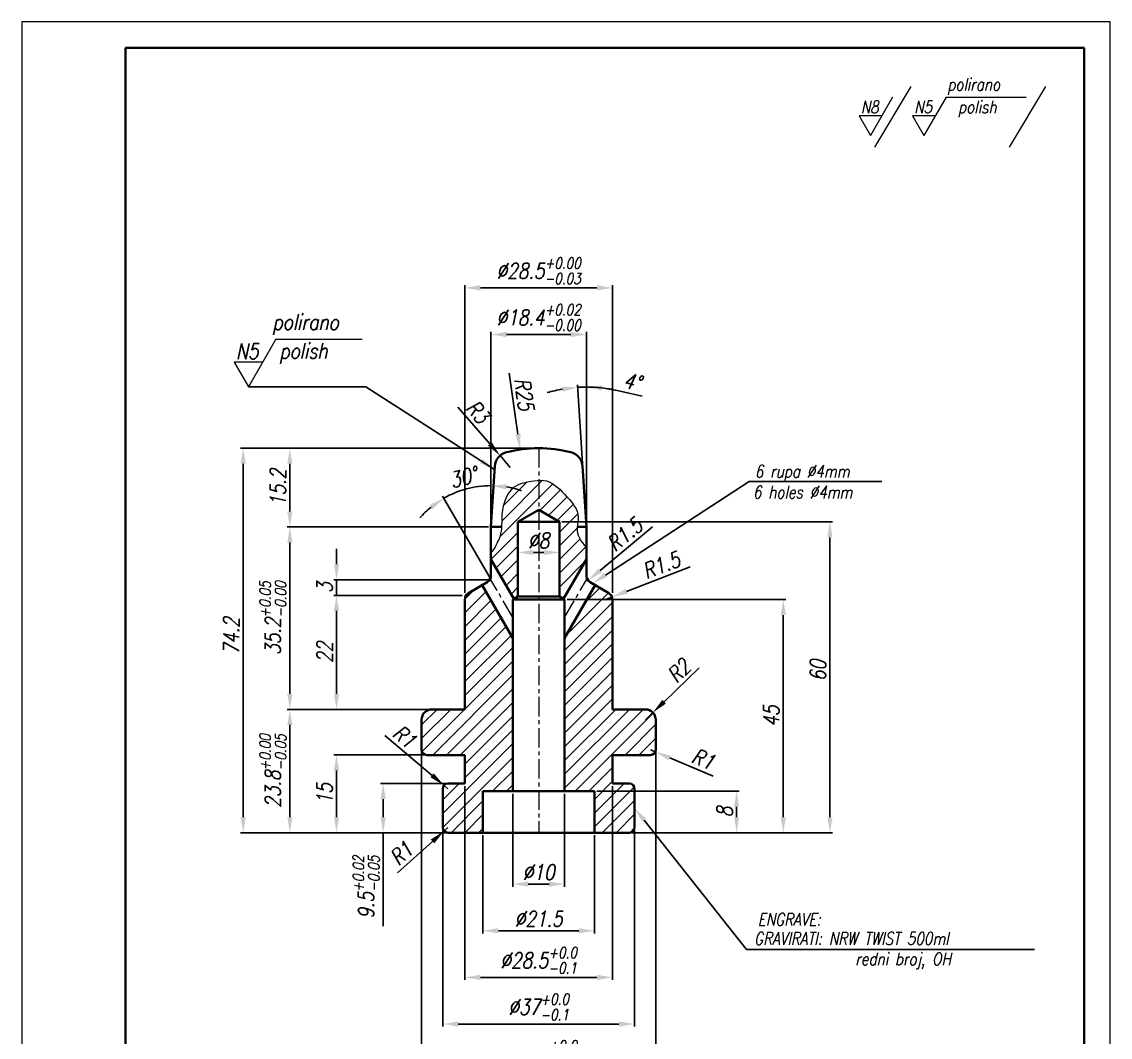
# Model space of a CAD drawing. Extents: x 22 to 232, y 33 to 330.
# Drawn here: x 21.7 to 231.7, y 134 to 330 of the extents above; entities that cross this region are included whole.
import ezdxf
from ezdxf import colors
from ezdxf.entities.mleader import LeaderData, LeaderLine
from ezdxf.math import Vec2, Vec3

# ---------------------------------------------------------------- set-up
doc = ezdxf.new("R2010")
doc.units = 0
doc.header["$LTSCALE"] = 3
doc.header["$MEASUREMENT"] = 0
doc.linetypes.add('CENTER', pattern=[2, 1.25, -0.25, 0.25, -0.25])
doc.linetypes.add('HIDDEN', pattern=[0.375, 0.25, -0.125])
doc.layers.get('0').update_dxf_attribs({"linetype": 'CONTINUOUS', "lineweight": 15})
for name, color, linetype, lineweight in [('1', 1, 'CENTER', 15), ('2', 2, 'HIDDEN', 15), ('3', 3, 'CONTINUOUS', 35), ('8', 252, 'CONTINUOUS', 15), ('ENGLISH', 252, 'CONTINUOUS', 18)]:
    doc.layers.add(name, color=color, linetype=linetype, lineweight=lineweight)
doc.styles.add('ITALICT', font='ITALICT.shx', dxfattribs={"width": 0.8, "height": 3})
doc.styles.get("Standard").update_dxf_attribs({"font": 'isocp.shx', "height": 3})
doc.dimstyles.new('ISO-25', dxfattribs={"dimtxt": 2.5, "dimasz": 2.5, "dimexe": 1.25, "dimexo": 0.625, "dimtad": 1, "dimtxsty": 'Standard', "dimcen": 2.5, "dimadec": 0, "dimazin": 0, "dimtfac": 1, "dimtmove": 0, "dimatfit": 3, "dimfxl": 1, "dimarcsym": 0})
doc.dimstyles.get("Standard").update_dxf_attribs({"dimtxt": 0.18, "dimasz": 0.18, "dimexe": 0.18, "dimexo": 0.0625, "dimgap": 0.09, "dimtad": 0, "dimtih": 1, "dimtoh": 1, "dimdec": 4, "dimzin": 0, "dimdsep": 46, "dimtxsty": 'Standard', "dimcen": 0.09, "dimadec": 0, "dimazin": 0, "dimtfac": 1, "dimtdec": 4, "dimtofl": 0, "dimtmove": 0, "dimatfit": 3, "dimfxl": 1, "dimtolj": 1, "dimtzin": 0, "dimarcsym": 0})

# ---------------------------------------------------------------- blocks, each defined once
blk = doc.blocks.new('*D8')
at = {"color": 0, "lineweight": -2, "transparency": 16777216}
for p, q in [((98.85, 189.01), (98.85, 127.09)), ((144.05, 189.01), (144.05, 127.09)), ((101.85, 127.59), (141.05, 127.59))]:
    blk.add_line(p, q, dxfattribs=at)
at = {"color": 0, "transparency": 16777216}
for points in [[(101.85, 128.09), (101.85, 127.09), (98.85, 127.59)], [(141.05, 128.09), (141.05, 127.09), (144.05, 127.59)]]:
    blk.add_solid(points, dxfattribs=at)
at = {"color": 0, "transparency": 16777216, "insert": (121.45, 130.87), "char_height": 3, "attachment_point": 5, "style": 'ITALICT'}
blk.add_mtext('\\A1;%%C45.2{}{\\H0.71x;\\C3;\\S+0.0^ -0.1;}', dxfattribs=at)
blk = doc.blocks.new('*D5')
at = {"color": 0, "lineweight": -2, "transparency": 16777216}
for p, q in [((102.95, 174.01), (102.95, 136.09)), ((139.95, 173.94), (139.95, 136.09)), ((105.95, 136.59), (136.95, 136.59))]:
    blk.add_line(p, q, dxfattribs=at)
at = {"color": 0, "transparency": 16777216}
for points in [[(105.95, 137.09), (105.95, 136.09), (102.95, 136.59)], [(136.95, 137.09), (136.95, 136.09), (139.95, 136.59)]]:
    blk.add_solid(points, dxfattribs=at)
at = {"color": 0, "transparency": 16777216, "insert": (121.45, 139.87), "char_height": 3, "attachment_point": 5, "style": 'ITALICT'}
blk.add_mtext('\\A1;%%C37{}{\\H0.71x;\\C3;\\S+0.0^ -0.1;}', dxfattribs=at)
blk = doc.blocks.new('*D4')
at = {"color": 0, "lineweight": -2, "transparency": 16777216}
for p, q in [((107.2, 182.51), (107.2, 145.09)), ((135.7, 182.51), (135.7, 145.09)), ((110.2, 145.59), (132.7, 145.59))]:
    blk.add_line(p, q, dxfattribs=at)
at = {"color": 0, "transparency": 16777216}
for points in [[(110.2, 146.09), (110.2, 145.09), (107.2, 145.59)], [(132.7, 146.09), (132.7, 145.09), (135.7, 145.59)]]:
    blk.add_solid(points, dxfattribs=at)
at = {"color": 0, "transparency": 16777216, "insert": (121.45, 148.87), "char_height": 3, "attachment_point": 5, "style": 'ITALICT'}
blk.add_mtext('\\A1;%%C28.5{}{\\H0.71x;\\C3;\\S+0.0^ -0.1;}', dxfattribs=at)
blk = doc.blocks.new('*D19')
at = {"color": 0, "lineweight": -2, "transparency": 16777216}
for p, q in [((107.2, 219.81), (107.2, 279.15)), ((110.2, 278.65), (132.7, 278.65)), ((135.7, 219.81), (135.7, 279.15))]:
    blk.add_line(p, q, dxfattribs=at)
at = {"color": 0, "transparency": 16777216}
for points in [[(110.2, 279.15), (110.2, 278.15), (107.2, 278.65)], [(132.7, 279.15), (132.7, 278.15), (135.7, 278.65)]]:
    blk.add_solid(points, dxfattribs=at)
at = {"color": 0, "transparency": 16777216, "insert": (121.45, 281.94), "char_height": 3, "attachment_point": 5, "style": 'ITALICT'}
blk.add_mtext('\\A1;%%C28.5{}{\\H0.71x;\\C3;\\S+0.00^ -0.03;}', dxfattribs=at)
blk = doc.blocks.new('*D16')
at = {"color": 0, "lineweight": -2, "transparency": 16777216}
for p, q in [((91.75, 192.26), (100.89, 184.58)), ((103.95, 182.01), (103.19, 182.65))]:
    blk.add_line(p, q, dxfattribs=at)
at = {"color": 0, "transparency": 16777216}
blk.add_solid([(101.21, 184.96), (100.57, 184.2), (103.19, 182.65)], dxfattribs=at)
at = {"color": 0, "transparency": 16777216, "insert": (95.55, 192.08), "char_height": 3, "attachment_point": 5, "rotation": 319.9481, "style": 'ITALICT'}
blk.add_mtext('\\A1;R1', dxfattribs=at)
blk = doc.blocks.new('*D15')
at = {"color": 0, "lineweight": -2, "transparency": 16777216}
for p, q in [((100.35, 197.31), (72.95, 197.31)), ((73.45, 194.31), (73.45, 176.51)), ((103.45, 173.51), (72.95, 173.51))]:
    blk.add_line(p, q, dxfattribs=at)
at = {"color": 0, "transparency": 16777216}
for points in [[(72.95, 194.31), (73.95, 194.31), (73.45, 197.31)], [(72.95, 176.51), (73.95, 176.51), (73.45, 173.51)]]:
    blk.add_solid(points, dxfattribs=at)
at = {"color": 0, "transparency": 16777216, "insert": (70.16, 185.41), "char_height": 3, "attachment_point": 5, "rotation": 90, "style": 'ITALICT'}
blk.add_mtext('\\A1;23.8{}{\\H0.71x;\\C3;\\S+0.00^ -0.05;}', dxfattribs=at)
blk = doc.blocks.new('*D13')
at = {"color": 0, "lineweight": -2, "transparency": 16777216}
for p, q in [((99.35, 188.51), (81.95, 188.51)), ((82.45, 176.51), (82.45, 185.51)), ((103.45, 173.51), (81.95, 173.51))]:
    blk.add_line(p, q, dxfattribs=at)
at = {"color": 0, "transparency": 16777216}
for points in [[(81.95, 185.51), (82.95, 185.51), (82.45, 188.51)], [(81.95, 176.51), (82.95, 176.51), (82.45, 173.51)]]:
    blk.add_solid(points, dxfattribs=at)
at = {"color": 0, "transparency": 16777216, "insert": (80.15, 181.01), "char_height": 3, "attachment_point": 5, "rotation": 90, "style": 'ITALICT'}
blk.add_mtext('\\A1;15', dxfattribs=at)
blk = doc.blocks.new('*D17')
at = {"color": 0, "lineweight": -2, "transparency": 16777216}
for p, q in [((103.95, 174.51), (103.21, 173.84)), ((94.24, 165.78), (100.98, 171.83))]:
    blk.add_line(p, q, dxfattribs=at)
at = {"color": 0, "transparency": 16777216}
blk.add_solid([(100.64, 172.2), (101.31, 171.46), (103.21, 173.84)], dxfattribs=at)
at = {"color": 0, "transparency": 16777216, "insert": (94.96, 169.51), "char_height": 3, "attachment_point": 5, "rotation": 41.9644, "style": 'ITALICT'}
blk.add_mtext('\\A1;R1', dxfattribs=at)
blk = doc.blocks.new('*D14')
at = {"color": 0, "lineweight": -2, "transparency": 16777216}
for p, q in [((103.45, 183.01), (90.95, 183.01)), ((91.45, 180.01), (91.45, 176.51)), ((103.45, 173.51), (90.95, 173.51)), ((91.45, 173.51), (91.45, 155.48))]:
    blk.add_line(p, q, dxfattribs=at)
at = {"color": 0, "transparency": 16777216}
for points in [[(90.95, 180.01), (91.95, 180.01), (91.45, 183.01)], [(90.95, 176.51), (91.95, 176.51), (91.45, 173.51)]]:
    blk.add_solid(points, dxfattribs=at)
at = {"color": 0, "transparency": 16777216, "insert": (88.16, 163), "char_height": 3, "attachment_point": 5, "rotation": 90, "style": 'ITALICT'}
blk.add_mtext('\\A1;9.5{}{\\H0.71x;\\C3;\\S+0.02^ -0.05;}', dxfattribs=at)
blk = doc.blocks.new('*D7')
at = {"color": 0, "lineweight": -2, "transparency": 16777216}
for p, q in [((106.7, 219.31), (81.95, 219.31)), ((82.45, 200.31), (82.45, 216.31)), ((81.91, 197.31), (82.95, 197.31))]:
    blk.add_line(p, q, dxfattribs=at)
at = {"color": 0, "transparency": 16777216}
for points in [[(81.95, 216.31), (82.95, 216.31), (82.45, 219.31)], [(81.95, 200.31), (82.95, 200.31), (82.45, 197.31)]]:
    blk.add_solid(points, dxfattribs=at)
at = {"color": 0, "transparency": 16777216, "insert": (80.15, 208.31), "char_height": 3, "attachment_point": 5, "rotation": 90, "style": 'ITALICT'}
blk.add_mtext('\\A1;22', dxfattribs=at)
blk = doc.blocks.new('*D10')
at = {"color": 0, "lineweight": -2, "transparency": 16777216}
for p, q in [((126.95, 218.51), (169.15, 218.51)), ((168.65, 176.51), (168.65, 215.51)), ((139.52, 173.51), (169.15, 173.51))]:
    blk.add_line(p, q, dxfattribs=at)
at = {"color": 0, "transparency": 16777216}
for points in [[(168.15, 215.51), (169.15, 215.51), (168.65, 218.51)], [(168.15, 176.51), (169.15, 176.51), (168.65, 173.51)]]:
    blk.add_solid(points, dxfattribs=at)
at = {"color": 0, "transparency": 16777216, "insert": (166.35, 196.01), "char_height": 3, "attachment_point": 5, "rotation": 90, "style": 'ITALICT'}
blk.add_mtext('\\A1;45', dxfattribs=at)
blk = doc.blocks.new('*D9')
at = {"color": 0, "lineweight": -2, "transparency": 16777216}
for p, q in [((152.42, 205.3), (145.65, 198.78)), ((142.05, 195.31), (143.49, 196.7))]:
    blk.add_line(p, q, dxfattribs=at)
at = {"color": 0, "transparency": 16777216}
blk.add_solid([(145.31, 199.14), (146, 198.42), (143.49, 196.7)], dxfattribs=at)
at = {"color": 0, "transparency": 16777216, "insert": (148.52, 204.74), "char_height": 3, "attachment_point": 5, "rotation": 43.96, "style": 'ITALICT'}
blk.add_mtext('\\A1;R2', dxfattribs=at)
blk = doc.blocks.new('*D1')
at = {"color": 0, "lineweight": -2, "transparency": 16777216}
for p, q in [((111.75, 232.51), (72.95, 232.51)), ((73.45, 200.31), (73.45, 229.51)), ((100.35, 197.31), (72.95, 197.31))]:
    blk.add_line(p, q, dxfattribs=at)
at = {"color": 0, "transparency": 16777216}
for points in [[(72.95, 229.51), (73.95, 229.51), (73.45, 232.51)], [(72.95, 200.31), (73.95, 200.31), (73.45, 197.31)]]:
    blk.add_solid(points, dxfattribs=at)
at = {"color": 0, "transparency": 16777216, "insert": (70.16, 214.91), "char_height": 3, "attachment_point": 5, "rotation": 90, "style": 'ITALICT'}
blk.add_mtext('\\A1;35.2{}{\\H0.71x;\\C3;\\S+0.05^ -0.00;}', dxfattribs=at)
blk = doc.blocks.new('*D2')
at = {"color": 0, "lineweight": -2, "transparency": 16777216}
for p, q in [((132.7, 181.51), (160.15, 181.51)), ((159.65, 176.51), (159.65, 178.51)), ((139.45, 173.51), (160.15, 173.51))]:
    blk.add_line(p, q, dxfattribs=at)
at = {"color": 0, "transparency": 16777216}
for points in [[(159.15, 178.51), (160.15, 178.51), (159.65, 181.51)], [(159.15, 176.51), (160.15, 176.51), (159.65, 173.51)]]:
    blk.add_solid(points, dxfattribs=at)
at = {"color": 0, "transparency": 16777216, "insert": (157.35, 177.51), "char_height": 3, "attachment_point": 5, "rotation": 90, "style": 'ITALICT'}
blk.add_mtext('\\A1;8', dxfattribs=at)
blk = doc.blocks.new('*D3')
at = {"color": 0, "lineweight": -2, "transparency": 16777216}
for p, q in [((110.7, 173.01), (110.7, 154.09)), ((132.2, 173.01), (132.2, 154.09)), ((113.7, 154.59), (129.2, 154.59))]:
    blk.add_line(p, q, dxfattribs=at)
at = {"color": 0, "transparency": 16777216}
for points in [[(113.7, 155.09), (113.7, 154.09), (110.7, 154.59)], [(129.2, 155.09), (129.2, 154.09), (132.2, 154.59)]]:
    blk.add_solid(points, dxfattribs=at)
at = {"color": 0, "transparency": 16777216, "insert": (121.45, 156.89), "char_height": 3, "attachment_point": 5, "style": 'ITALICT'}
blk.add_mtext('\\A1;%%c21.5', dxfattribs=at)
blk = doc.blocks.new('*D6')
at = {"color": 0, "lineweight": -2, "transparency": 16777216}
for p, q in [((125.95, 233.51), (178.15, 233.51)), ((177.65, 176.51), (177.65, 230.51)), ((139.45, 173.51), (178.15, 173.51))]:
    blk.add_line(p, q, dxfattribs=at)
at = {"color": 0, "transparency": 16777216}
for points in [[(177.15, 230.51), (178.15, 230.51), (177.65, 233.51)], [(177.15, 176.51), (178.15, 176.51), (177.65, 173.51)]]:
    blk.add_solid(points, dxfattribs=at)
at = {"color": 0, "transparency": 16777216, "insert": (175.35, 204.81), "char_height": 3, "attachment_point": 5, "rotation": 90, "style": 'ITALICT'}
blk.add_mtext('\\A1;60', dxfattribs=at)
blk = doc.blocks.new('*D11')
at = {"color": 0, "lineweight": -2, "transparency": 16777216}
blk.add_line((120.45, 227.6), (122.45, 227.6), dxfattribs=at)
at = {"color": 0, "transparency": 16777216}
for points in [[(120.45, 228.1), (120.45, 227.1), (117.45, 227.6)], [(122.45, 228.1), (122.45, 227.1), (125.45, 227.6)]]:
    blk.add_solid(points, dxfattribs=at)
at = {"color": 0, "transparency": 16777216, "insert": (121.45, 229.9), "char_height": 3, "attachment_point": 5, "style": 'ITALICT'}
blk.add_mtext('\\A1;%%c8', dxfattribs=at)
blk = doc.blocks.new('*D12')
at = {"color": 0, "lineweight": -2, "transparency": 16777216}
for p, q in [((116.45, 181.01), (116.45, 163.09)), ((126.45, 181.01), (126.45, 163.09)), ((119.45, 163.59), (123.45, 163.59))]:
    blk.add_line(p, q, dxfattribs=at)
at = {"color": 0, "transparency": 16777216}
for points in [[(119.45, 164.09), (119.45, 163.09), (116.45, 163.59)], [(123.45, 164.09), (123.45, 163.09), (126.45, 163.59)]]:
    blk.add_solid(points, dxfattribs=at)
at = {"color": 0, "transparency": 16777216, "insert": (121.45, 165.89), "char_height": 3, "attachment_point": 5, "style": 'ITALICT'}
blk.add_mtext('\\A1;%%c10', dxfattribs=at)
blk = doc.blocks.new('*D18')
at = {"color": 0, "lineweight": -2, "transparency": 16777216}
for p, q in [((143.05, 189.51), (143.97, 189.12)), ((155.09, 184.44), (146.74, 187.95))]:
    blk.add_line(p, q, dxfattribs=at)
at = {"color": 0, "transparency": 16777216}
blk.add_solid([(146.93, 188.42), (146.55, 187.49), (143.97, 189.12)], dxfattribs=at)
at = {"color": 0, "transparency": 16777216, "insert": (153.19, 187.74), "char_height": 3, "attachment_point": 5, "rotation": 337.1717, "style": 'ITALICT'}
blk.add_mtext('\\A1;R1', dxfattribs=at)
blk = doc.blocks.new('*D20')
at = {"color": 0, "lineweight": -2, "transparency": 16777216}
for p, q in [((82.45, 225.31), (82.45, 228.31)), ((111.75, 222.31), (81.95, 222.31)), ((82.45, 219.31), (82.45, 222.31)), ((106.7, 219.31), (81.95, 219.31)), ((82.45, 216.31), (82.45, 213.31))]:
    blk.add_line(p, q, dxfattribs=at)
at = {"color": 0, "transparency": 16777216}
for points in [[(81.95, 225.31), (82.95, 225.31), (82.45, 222.31)], [(81.95, 216.31), (82.95, 216.31), (82.45, 219.31)]]:
    blk.add_solid(points, dxfattribs=at)
at = {"color": 0, "transparency": 16777216, "insert": (80.15, 220.81), "char_height": 3, "attachment_point": 5, "rotation": 90, "style": 'ITALICT'}
blk.add_mtext('\\A1;3', dxfattribs=at)
blk = doc.blocks.new('*D21')
at = {"color": 0, "lineweight": -2, "transparency": 16777216}
for p, q in [((112.25, 233.01), (112.25, 270.15)), ((115.25, 269.65), (127.65, 269.65)), ((130.65, 233.01), (130.65, 270.15))]:
    blk.add_line(p, q, dxfattribs=at)
at = {"color": 0, "transparency": 16777216}
for points in [[(115.25, 270.15), (115.25, 269.15), (112.25, 269.65)], [(127.65, 270.15), (127.65, 269.15), (130.65, 269.65)]]:
    blk.add_solid(points, dxfattribs=at)
at = {"color": 0, "transparency": 16777216, "insert": (121.45, 272.94), "char_height": 3, "attachment_point": 5, "style": 'ITALICT'}
blk.add_mtext('\\A1;%%c18.4{}{\\H0.71x;\\C3;\\S+0.02^ -0.00;}', dxfattribs=at)
blk = doc.blocks.new('*D22')
at = {"color": 0, "lineweight": -2, "transparency": 16777216}
for p, q in [((120.95, 247.71), (72.95, 247.71)), ((73.45, 244.71), (73.45, 235.51)), ((111.75, 232.51), (72.95, 232.51))]:
    blk.add_line(p, q, dxfattribs=at)
at = {"color": 0, "transparency": 16777216}
for points in [[(72.95, 244.71), (73.95, 244.71), (73.45, 247.71)], [(72.95, 235.51), (73.95, 235.51), (73.45, 232.51)]]:
    blk.add_solid(points, dxfattribs=at)
at = {"color": 0, "transparency": 16777216, "insert": (71.15, 240.11), "char_height": 3, "attachment_point": 5, "rotation": 90, "style": 'ITALICT'}
blk.add_mtext('\\A1;15.2', dxfattribs=at)
blk = doc.blocks.new('*D23')
at = {"color": 0, "lineweight": -2, "transparency": 16777216}
for p, q in [((120.95, 247.71), (63.95, 247.71)), ((64.45, 244.71), (64.45, 176.51)), ((103.45, 173.51), (63.95, 173.51))]:
    blk.add_line(p, q, dxfattribs=at)
at = {"color": 0, "transparency": 16777216}
for points in [[(63.95, 244.71), (64.95, 244.71), (64.45, 247.71)], [(63.95, 176.51), (64.95, 176.51), (64.45, 173.51)]]:
    blk.add_solid(points, dxfattribs=at)
at = {"color": 0, "transparency": 16777216, "insert": (62.15, 211.48), "char_height": 3, "attachment_point": 5, "rotation": 90, "style": 'ITALICT'}
blk.add_mtext('\\A1;74.2', dxfattribs=at)
blk = doc.blocks.new('*D24')
at = {"color": 0, "lineweight": -2, "transparency": 16777216}
for p, q in [((105.86, 255.63), (112.03, 248.54)), ((115.97, 244.01), (114, 246.28))]:
    blk.add_line(p, q, dxfattribs=at)
at = {"color": 0, "transparency": 16777216}
blk.add_solid([(112.41, 248.87), (111.65, 248.21), (114, 246.28)], dxfattribs=at)
at = {"color": 0, "transparency": 16777216, "insert": (109.7, 254.73), "char_height": 3, "attachment_point": 5, "rotation": 311.0024, "style": 'ITALICT'}
blk.add_mtext('\\A1;R3', dxfattribs=at)
blk = doc.blocks.new('*D25')
at = {"color": 0, "lineweight": -2, "transparency": 16777216}
blk.add_line((115.76, 262.21), (117.46, 250.42), dxfattribs=at)
at = {"color": 0, "transparency": 16777216}
blk.add_solid([(117.96, 250.49), (116.97, 250.35), (117.89, 247.45)], dxfattribs=at)
at = {"color": 0, "transparency": 16777216, "insert": (118.67, 258.13), "char_height": 3, "attachment_point": 5, "rotation": 278.1967, "style": 'ITALICT'}
blk.add_mtext('\\A1;R25', dxfattribs=at)
blk = doc.blocks.new('*D26')
at = {"color": 0, "lineweight": -2, "transparency": 16777216}
blk.add_line((143.44, 232.53), (133.31, 224.12), dxfattribs=at)
at = {"color": 0, "transparency": 16777216}
blk.add_solid([(132.99, 224.51), (133.63, 223.74), (131, 222.2)], dxfattribs=at)
at = {"color": 0, "transparency": 16777216, "insert": (138.06, 231.05), "char_height": 3, "attachment_point": 5, "rotation": 39.6782, "style": 'ITALICT'}
blk.add_mtext('\\A1;R1.5', dxfattribs=at)
blk = doc.blocks.new('*D27')
at = {"color": 0, "lineweight": -2, "transparency": 16777216}
for p, q in [((112.25, 233.01), (112.25, 240.99)), ((112, 222.74), (102.91, 238.48))]:
    blk.add_line(p, q, dxfattribs=at)
for start, end in [(90, 120), (71.0648, 80.5324), (129.4676, 138.9352)]:
    blk.add_arc((112.25, 222.31), 18.18, start, end, dxfattribs=at)
at = {"color": 0, "transparency": 16777216}
for points in [[(115.2, 239.74), (115.28, 240.74), (112.25, 240.49)], [(100.41, 236.75), (100.98, 235.93), (103.16, 238.05)]]:
    blk.add_solid(points, dxfattribs=at)
at = {"color": 0, "transparency": 16777216, "insert": (106.95, 242.09), "char_height": 3, "attachment_point": 5, "rotation": 15, "style": 'ITALICT'}
blk.add_mtext('\\A1;30°', dxfattribs=at)
blk = doc.blocks.new('A$C06FE1C3C')
for p, q in [((-9.22, 5.32), (-9.22, 21.93)), ((-9.22, 5.32), (0, 0)), ((-4.76, 2.75), (-4.76, -2.75)), ((-4.76, -2.75), (0, 0))]:
    blk.add_line(p, q)
at = {"style": 'ITALICT', "width": 0.8}
for s, p in [('polirano', (-11.02, 4.68)), ('N5', (-5.38, -2.36))]:
    blk.add_text(s, height=3, rotation=90, dxfattribs=at).set_placement(p)
at = {"layer": 'ENGLISH', "style": 'ITALICT', "width": 0.8}
blk.add_text('polish', height=3, rotation=90, dxfattribs=at).set_placement((-5.45, 6.02))
blk = doc.blocks.new('*D29')
at = {"color": 0, "lineweight": -2, "transparency": 16777216}
for p, q in [((150.69, 224.82), (138.4, 220.07)), ((134.2, 218.45), (135.6, 218.99))]:
    blk.add_line(p, q, dxfattribs=at)
at = {"color": 0, "transparency": 16777216}
blk.add_solid([(138.22, 220.54), (138.58, 219.61), (135.6, 218.99)], dxfattribs=at)
at = {"color": 0, "transparency": 16777216, "insert": (145.12, 225.13), "char_height": 3, "attachment_point": 5, "rotation": 21.113, "style": 'ITALICT'}
blk.add_mtext('\\A1;R1.5', dxfattribs=at)
blk = doc.blocks.new('A$C1A7826C2')
for p, q in [((7.04, 11.72), (0, 0)), ((33, 11.72), (25.96, 0)), ((3.49, 9.67), (-0.77, 2.29)), ((13.81, 9.67), (9.55, 2.29)), ((13.81, 9.67), (29.24, 9.67)), ((-2.96, 6.1), (-0.77, 2.29)), ((1.43, 6.1), (-2.96, 6.1)), ((7.36, 6.1), (9.55, 2.29)), ((11.75, 6.1), (7.36, 6.1))]:
    blk.add_line(p, q)
at = {"style": 'ITALICT', "width": 0.8}
for s, p in [('polirano', (14.04, 10.94)), ('N8', (-2.66, 6.59)), ('N5', (7.66, 6.59))]:
    blk.add_text(s, height=2.4, dxfattribs=at).set_placement(p)
at = {"layer": 'ENGLISH', "style": 'ITALICT', "width": 0.8}
blk.add_text('polish', height=2.4, dxfattribs=at).set_placement((16.13, 6.59))
blk = doc.blocks.new('*D31')
at = {"color": 0, "linetype": 'ByBlock', "lineweight": -2, "transparency": 16777216}
for p, q in [((129.9, 244.74), (128.97, 259.95)), ((130.65, 233.01), (130.65, 260)), ((136.62, 258.84), (141.41, 257.75))]:
    blk.add_line(p, q, dxfattribs=at)
for start, end in [(99.8706, 106.2413), (90, 93.5), (77.2389, 90), (77.2587, 83.6294)]:
    blk.add_arc((130.65, 232.51), 27, start, end, dxfattribs=at)
at = {"color": 0, "transparency": 16777216}
for points in [[(125.97, 259.6), (126.08, 258.61), (129, 259.45)], [(133.62, 258.84), (133.68, 259.83), (130.65, 259.5)]]:
    blk.add_solid(points, dxfattribs=at)
at = {"color": 0, "transparency": 16777216, "insert": (139.52, 260.54), "char_height": 3, "attachment_point": 5, "rotation": 347.2389, "style": 'ITALICT'}
blk.add_mtext('\\A1;4°', dxfattribs=at)

msp = doc.modelspace()

# ---------------------------------------------------------------- hatches: boundary and pattern name
at = {"layer": '8'}
h = msp.add_hatch(dxfattribs=at)
h.set_pattern_fill('ANSI31', color=256, scale=15)
h.paths.add_polyline_path([(116.453, 211.035), (110.534, 221.287), (107.936, 219.743, 0.2645151), (107.203, 218.454), (107.203, 197.307), (100.853, 197.307, 0.4142136), (98.853, 195.307), (98.853, 189.507, 0.4142136), (99.853, 188.507), (107.203, 188.507), (107.203, 183.007), (103.953, 183.007, 0.4142136), (102.953, 182.007), (102.953, 174.507, 0.4142136), (103.953, 173.507), (110.703, 173.507), (110.703, 181.507), (116.453, 181.507)])
h.paths.add_polyline_path([(135.703, 218.454, 0.2645151), (134.97, 219.743), (132.372, 221.287), (126.453, 211.035), (126.453, 181.507), (132.203, 181.507), (132.203, 173.507), (138.953, 173.507, 0.4142136), (139.953, 174.507), (139.953, 182.007, 0.4142136), (138.953, 183.007), (135.703, 183.007), (135.703, 188.507), (143.053, 188.507, 0.4142136), (144.053, 189.507), (144.053, 195.307, 0.4142136), (142.053, 197.307), (135.703, 197.307)])
edge = h.paths.add_edge_path()
edge.add_line((130.653, 226.309), (130.653, 228.679))
edge.add_spline(control_points=[(130.653, 228.679), (130.077, 229.191), (129.395, 230.104), (128.848, 231.435), (128.865, 232.256), (128.886, 232.507)], knot_values=[33.5845325, 33.5845325, 33.5845325, 33.5845325, 35.3092783, 37.0078605, 37.7522808, 37.7522808, 37.7522808, 37.7522808], degree=3, periodic=0)
edge.add_spline(control_points=[(128.886, 232.507), (128.941, 233.171), (129.485, 235.388), (126.901, 238.4), (123.975, 241.47), (121.972, 241.54), (121.453, 241.509)], knot_values=[20.499995, 20.499995, 20.499995, 20.499995, 22.4713471, 27.010699, 31.943242, 33.5845325, 33.5845325, 33.5845325, 33.5845325], degree=3, periodic=0)
edge.add_line((121.453, 241.509), (121.453, 235.816))
edge.add_line((121.453, 235.816), (125.453, 233.507))
edge.add_line((125.453, 233.507), (125.453, 219.084))
edge.add_line((125.453, 219.084), (126.224, 218.639))
edge.add_line((126.224, 218.639), (130.653, 226.309))
edge = h.paths.add_edge_path()
edge.add_line((117.453, 233.507), (121.453, 235.816))
edge.add_line((121.453, 235.816), (121.453, 241.509))
edge.add_spline(control_points=[(121.453, 241.509), (121.155, 241.491), (119.544, 241.312), (116.055, 240.718), (114.281, 236.258), (114.415, 233.529), (114.359, 232.507)], knot_values=[7.6608826, 7.6608826, 7.6608826, 7.6608826, 8.6030656, 12.6602847, 17.4003178, 20.499995, 20.499995, 20.499995, 20.499995], degree=3, periodic=0)
edge.add_spline(control_points=[(114.359, 232.507), (114.314, 231.682), (114.158, 230.616), (113.267, 229.134), (112.907, 228.223), (112.488, 227.772), (112.253, 227.638)], knot_values=[2.3543191, 2.3543191, 2.3543191, 2.3543191, 4.8568762, 5.7421413, 7.5058024, 7.6608826, 7.6608826, 7.6608826, 7.6608826], degree=3, periodic=0)
edge.add_line((112.253, 227.638), (112.253, 226.309))
edge.add_line((112.253, 226.309), (116.682, 218.639))
edge.add_line((116.682, 218.639), (117.453, 219.084))
edge.add_line((117.453, 219.084), (117.453, 233.507))

# ---------------------------------------------------------------- linework, layer by layer
for p, q in [((231.726, 330), (21.726, 330)), ((21.726, 330), (21.726, 33)), ((231.726, 33), (231.726, 330))]:
    msp.add_line(p, q)
msp.add_open_spline([(112.253, 227.638), (112.488, 227.772), (112.907, 228.223), (113.267, 229.134), (114.694, 231.507), (113.908, 235.32), (116.055, 240.718), (120.132, 241.412), (123.726, 241.73), (126.901, 238.4), (129.653, 235.192), (128.589, 232.065), (129.395, 230.104), (130.077, 229.191), (130.653, 228.679)], degree=3, knots=[2.3543191, 2.3543191, 2.3543191, 2.3543191, 2.5093994, 4.2730605, 5.1583255, 10.7605599, 15.500593, 19.5578121, 22.1412856, 27.0738285, 31.6131804, 34.3289528, 36.027535, 37.7522808, 37.7522808, 37.7522808, 37.7522808])
at = {"layer": '1'}
for p, q in [((121.453, 247.707), (121.453, 173.507)), ((116.453, 215.035), (112.253, 222.309)), ((126.453, 215.035), (130.653, 222.309))]:
    msp.add_line(p, q, dxfattribs=at)
at = {"layer": '2'}
for p, q in [((112.253, 223.163), (112.253, 222.309)), ((130.653, 223.163), (130.653, 222.309)), ((112.253, 222.309), (111.52, 221.873)), ((130.653, 222.309), (131.386, 221.873)), ((107.936, 219.743), (107.203, 219.307)), ((107.203, 218.454), (107.203, 219.307)), ((134.97, 219.743), (135.703, 219.307)), ((135.703, 218.454), (135.703, 219.307))]:
    msp.add_line(p, q, dxfattribs=at)
at = {"layer": '3'}
for p, q in [((226.726, 325), (41.726, 325)), ((41.726, 325), (41.726, 38)), ((226.726, 38), (226.726, 325)), ((112.253, 232.507), (112.971, 244.245)), ((130.653, 232.507), (129.935, 244.245)), ((121.453, 235.816), (117.453, 233.507)), ((121.453, 235.816), (125.453, 233.507)), ((121.453, 233.507), (117.453, 233.507)), ((117.453, 233.507), (117.453, 219.084)), ((121.453, 233.507), (125.453, 233.507)), ((125.453, 233.507), (125.453, 219.084)), ((112.253, 232.507), (112.253, 223.163)), ((114.359, 232.507), (112.253, 232.507)), ((128.886, 232.507), (130.653, 232.507)), ((130.653, 232.507), (130.653, 223.163)), ((116.682, 218.639), (112.253, 226.309)), ((126.224, 218.639), (130.653, 226.309)), ((111.52, 221.873), (107.936, 219.743)), ((116.453, 211.035), (110.534, 221.287)), ((126.453, 211.035), (132.372, 221.287)), ((131.386, 221.873), (134.97, 219.743)), ((107.203, 218.454), (107.203, 197.307)), ((116.453, 218.507), (117.453, 219.084)), ((121.453, 218.507), (116.453, 218.507)), ((116.453, 218.507), (116.453, 181.507)), ((117.453, 219.084), (121.453, 219.084)), ((125.453, 219.084), (121.453, 219.084)), ((121.453, 218.507), (126.453, 218.507)), ((126.453, 218.507), (125.453, 219.084)), ((126.453, 218.507), (126.453, 181.507)), ((135.703, 218.454), (135.703, 197.307)), ((98.853, 195.307), (98.853, 189.507)), ((107.203, 197.307), (100.853, 197.307)), ((135.703, 197.307), (142.053, 197.307)), ((144.053, 195.307), (144.053, 189.507)), ((107.203, 188.507), (99.853, 188.507)), ((107.203, 188.507), (107.203, 183.007)), ((135.703, 188.507), (135.703, 183.007)), ((135.703, 188.507), (143.053, 188.507)), ((107.203, 183.007), (103.953, 183.007)), ((135.703, 183.007), (138.953, 183.007)), ((102.953, 182.007), (102.953, 174.507)), ((121.453, 181.507), (110.703, 181.507)), ((110.703, 181.507), (110.703, 173.507)), ((121.453, 181.507), (132.203, 181.507)), ((132.203, 181.507), (132.203, 173.507)), ((139.953, 182.007), (139.953, 174.507)), ((121.453, 173.507), (103.953, 173.507)), ((121.453, 173.507), (138.953, 173.507))]:
    msp.add_line(p, q, dxfattribs=at)
for centre, radius, start, end in [((115.965, 244.011), 3, 104.44439, 176.5), ((121.453, 222.707), 25, 75.55561, 104.44439), ((126.941, 244.011), 3, 3.5, 75.55561), ((110.753, 223.163), 1.5, 300.73494, 0), ((132.153, 223.163), 1.5, 180, 239.26506), ((108.703, 218.454), 1.5, 120.73494, 180), ((134.203, 218.454), 1.5, 0, 59.26506), ((100.853, 195.307), 2, 90, 180), ((142.053, 195.307), 2, 0, 90), ((99.853, 189.507), 1, 180, 270), ((143.053, 189.507), 1, 270, 0), ((103.953, 182.007), 1, 90, 180), ((138.953, 182.007), 1, 0, 90), ((103.953, 174.507), 1, 180, 270), ((138.953, 174.507), 1, 270, 0)]:
    msp.add_arc(centre, radius, start, end, dxfattribs=at)

# ---------------------------------------------------------------- block references
msp.add_blockref('A$C1A7826C2', (186.238, 305.775))
at = {"rotation": 270}
msp.add_blockref('A$C06FE1C3C', (65.448, 259.543), dxfattribs=at)

# ---------------------------------------------------------------- texts
at = {"style": 'ITALICT', "width": 0.8}
for s, p in [('6 rupa %%C4mm', (163.151, 242.062)), ('GRAVIRATI: NRW TWIST 500ml ', (163.017, 151.889)), ('redni broj, OH', (182.534, 147.958))]:
    msp.add_text(s, height=2.4, dxfattribs=at).set_placement(p)
at = {"layer": 'ENGLISH', "style": 'ITALICT', "width": 0.8}
for s, p in [('6 holes %%C4mm', (162.789, 238.034)), ('ENGRAVE:', (163.708, 155.575))]:
    msp.add_text(s, height=2.4, dxfattribs=at).set_placement(p)

# ---------------------------------------------------------------- dimensions: what is measured, and where the dimension line sits
for base, p1, p2, text, override, picture, middle in [((135.703, 278.651), (107.203, 219.307), (135.703, 219.307), '%%C<>{}{\\H0.71x;\\C3;\\S+0.00^ -0.03;}', {"dimtxt": 3, "dimasz": 3, "dimexe": 0.5, "dimexo": 0.5, "dimgap": 0.8, "dimtad": 1, "dimtih": 0, "dimtoh": 0, "dimdec": 2, "dimzin": 8, "dimtxsty": 'ITALICT', "dimcen": 0, "dimtp": 0, "dimtm": 0.03, "dimtdec": 2, "dimtofl": 1, "dimtmove": 0, "dimtvp": 13.888889, "dimtzin": 0}, '*D19', (121.453, 278.651)), ((130.653, 269.651), (112.253, 232.507), (130.653, 232.507), '%%c<>{}{\\H0.71x;\\C3;\\S+0.02^ -0.00;}', {"dimtxt": 3, "dimasz": 3, "dimexe": 0.5, "dimexo": 0.5, "dimgap": 0.8, "dimtad": 1, "dimtih": 0, "dimtoh": 0, "dimdec": 2, "dimzin": 8, "dimtxsty": 'ITALICT', "dimcen": 0, "dimtp": 0.02, "dimtdec": 2, "dimtofl": 1, "dimtmove": 0, "dimtvp": 13.888889}, '*D21', (121.453, 269.651)), ((144.053, 127.588), (98.853, 189.507), (144.053, 189.507), '%%C<>{}{\\H0.71x;\\C3;\\S+0.0^ -0.1;}', {"dimtxt": 3, "dimasz": 3, "dimexe": 0.5, "dimexo": 0.5, "dimgap": 0.8, "dimtad": 1, "dimtih": 0, "dimtoh": 0, "dimdec": 2, "dimzin": 8, "dimtxsty": 'ITALICT', "dimcen": 0, "dimtol": 0, "dimlim": 0, "dimtp": 0, "dimtm": 0, "dimtfac": 1, "dimtdec": 2, "dimtofl": 1, "dimtmove": 0, "dimtvp": 13.888889, "dimtolj": 1, "dimtzin": 0}, '*D8', (121.453, 127.588)), ((135.703, 145.588), (107.203, 183.007), (135.703, 183.007), '%%C<>{}{\\H0.71x;\\C3;\\S+0.0^ -0.1;}', {"dimtxt": 3, "dimasz": 3, "dimexe": 0.5, "dimexo": 0.5, "dimgap": 0.8, "dimtad": 1, "dimtih": 0, "dimtoh": 0, "dimdec": 2, "dimzin": 8, "dimtxsty": 'ITALICT', "dimcen": 0, "dimtp": 0, "dimtm": 0.1, "dimtdec": 1, "dimtofl": 1, "dimtmove": 0, "dimtvp": 13.888889, "dimtzin": 0}, '*D4', (121.453, 145.588)), ((139.953, 136.588), (102.953, 174.507), (139.953, 174.444), '%%C<>{}{\\H0.71x;\\C3;\\S+0.0^ -0.1;}', {"dimtxt": 3, "dimasz": 3, "dimexe": 0.5, "dimexo": 0.5, "dimgap": 0.8, "dimtad": 1, "dimtih": 0, "dimtoh": 0, "dimdec": 2, "dimzin": 8, "dimtxsty": 'ITALICT', "dimcen": 0, "dimtol": 0, "dimlim": 0, "dimtp": 0, "dimtm": 0, "dimtfac": 1, "dimtdec": 2, "dimtofl": 1, "dimtmove": 0, "dimtvp": 13.888889, "dimtolj": 1, "dimtzin": 0}, '*D5', (121.453, 136.588)), ((132.203, 154.588), (110.703, 173.507), (132.203, 173.507), '%%c<>', {"dimtxt": 3, "dimasz": 3, "dimexe": 0.5, "dimexo": 0.5, "dimgap": 0.8, "dimtad": 1, "dimtih": 0, "dimtoh": 0, "dimdec": 2, "dimzin": 8, "dimtxsty": 'ITALICT', "dimcen": 0, "dimtdec": 2, "dimtofl": 1, "dimtmove": 0, "dimtvp": 13.888889, "dimtzin": 8}, '*D3', (121.453, 154.588))]:
    dim = msp.add_linear_dim(base=base, p1=p1, p2=p2, text=text, dimstyle='Standard', override=override)
    dim.commit()
    dim.dimension.update_dxf_attribs({"geometry": picture, "text_midpoint": middle, "dimtype": 160})
for base, line1, line2, override, picture, middle in [((129.554, 259.479), ((130.653, 232.507), (130.653, 223.163)), ((130.653, 232.507), (129.935, 244.245)), {"dimtxt": 3, "dimasz": 3, "dimexe": 0.5, "dimexo": 0.5, "dimgap": 0.8, "dimtad": 1, "dimtih": 0, "dimtoh": 0, "dimdec": 2, "dimzin": 8, "dimtxsty": 'ITALICT', "dimcen": 0, "dimtdec": 2, "dimtofl": 1, "dimtvp": 13.888889, "dimtzin": 8, "dimarcsym": 1}, '*D31', (139.52, 260.536)), ((109.097, 240.209), ((112.253, 232.507), (112.253, 223.163)), ((116.453, 215.035), (112.253, 222.309)), {"dimtxt": 3, "dimasz": 3, "dimexe": 0.5, "dimexo": 0.5, "dimgap": 0.8, "dimtad": 1, "dimtih": 0, "dimtoh": 0, "dimdec": 2, "dimzin": 8, "dimtxsty": 'ITALICT', "dimcen": 0, "dimtdec": 2, "dimtofl": 1, "dimtvp": 13.888889, "dimtzin": 8}, '*D27', (106.953, 242.088))]:
    dim = msp.add_angular_dim_2l(base=base, line1=line1, line2=line2, dimstyle='Standard', override=override)
    dim.commit()
    dim.dimension.update_dxf_attribs({"geometry": picture, "text_midpoint": middle})
for center, mpoint, override, picture, middle in [((121.453, 222.707), (117.889, 247.451), {"dimtxt": 3, "dimasz": 3, "dimexe": 0.5, "dimexo": 0.5, "dimgap": 0.8, "dimtad": 1, "dimtih": 0, "dimtoh": 0, "dimdec": 2, "dimzin": 8, "dimtxsty": 'ITALICT', "dimcen": 0, "dimtdec": 2, "dimtvp": 13.888889, "dimtzin": 8}, '*D25', (118.674, 258.13)), ((115.965, 244.011), (113.997, 246.275), {"dimtxt": 3, "dimasz": 3, "dimexe": 0.5, "dimexo": 0.5, "dimgap": 0.8, "dimtad": 1, "dimtih": 0, "dimtoh": 0, "dimdec": 2, "dimzin": 8, "dimtxsty": 'ITALICT', "dimcen": 0, "dimtdec": 2, "dimtofl": 1, "dimtvp": 13.888889, "dimtzin": 8}, '*D24', (107.961, 253.218)), ((134.203, 218.454), (135.602, 218.994), {"dimtxt": 3, "dimasz": 3, "dimexe": 0.5, "dimexo": 0.5, "dimgap": 0.8, "dimtad": 1, "dimtih": 0, "dimtoh": 0, "dimdec": 2, "dimzin": 8, "dimtxsty": 'ITALICT', "dimcen": 0, "dimtdec": 2, "dimtofl": 1, "dimtvp": 13.888889, "dimtzin": 8}, '*D29', (145.115, 225.133)), ((142.053, 195.307), (143.493, 196.695), {"dimtxt": 3, "dimasz": 3, "dimexe": 0.5, "dimexo": 0.5, "dimgap": 0.8, "dimtad": 1, "dimtih": 0, "dimtoh": 0, "dimdec": 2, "dimzin": 8, "dimtxsty": 'ITALICT', "dimcen": 0, "dimtdec": 2, "dimtofl": 1, "dimtvp": 13.888889, "dimtzin": 8}, '*D9', (148.518, 204.737)), ((143.053, 189.507), (143.975, 189.119), {"dimtxt": 3, "dimasz": 3, "dimexe": 0.5, "dimexo": 0.5, "dimgap": 0.8, "dimtad": 1, "dimtih": 0, "dimtoh": 0, "dimdec": 2, "dimzin": 8, "dimtxsty": 'ITALICT', "dimcen": 0, "dimtdec": 2, "dimtofl": 1, "dimtvp": 13.888889, "dimtzin": 8}, '*D18', (153.188, 187.736)), ((103.953, 174.507), (103.209, 173.838), {"dimtxt": 3, "dimasz": 3, "dimexe": 0.5, "dimexo": 0.5, "dimgap": 0.8, "dimtad": 1, "dimtih": 0, "dimtoh": 0, "dimdec": 2, "dimzin": 8, "dimtxsty": 'ITALICT', "dimcen": 0, "dimtdec": 2, "dimtofl": 1, "dimtvp": 13.888889, "dimtzin": 8}, '*D17', (94.958, 169.511))]:
    dim = msp.add_radius_dim(center=center, mpoint=mpoint, dimstyle='Standard', override=override)
    dim.commit()
    dim.dimension.update_dxf_attribs({"geometry": picture, "text_midpoint": middle})
for base, p1, p2, override, picture, middle in [((64.447, 173.507), (121.453, 247.707), (103.953, 173.507), {"dimtxt": 3, "dimasz": 3, "dimexe": 0.5, "dimexo": 0.5, "dimgap": 0.8, "dimtad": 1, "dimtih": 0, "dimtoh": 0, "dimdec": 2, "dimzin": 8, "dimtxsty": 'ITALICT', "dimcen": 0, "dimtdec": 2, "dimtofl": 1, "dimtmove": 0, "dimtvp": 13.888889, "dimtzin": 8}, '*D23', (64.447, 211.482)), ((177.651, 233.507), (138.953, 173.507), (125.453, 233.507), {"dimtxt": 3, "dimasz": 3, "dimexe": 0.5, "dimexo": 0.5, "dimgap": 0.8, "dimtad": 1, "dimtih": 0, "dimtoh": 0, "dimdec": 2, "dimzin": 8, "dimtxsty": 'ITALICT', "dimcen": 0, "dimtdec": 2, "dimtofl": 1, "dimtmove": 0, "dimtvp": 13.888889, "dimtzin": 8}, '*D6', (177.651, 204.808)), ((82.447, 222.307), (107.203, 219.307), (112.255, 222.307), {"dimtxt": 3, "dimasz": 3, "dimexe": 0.5, "dimexo": 0.5, "dimgap": 0.8, "dimtad": 1, "dimtih": 0, "dimtoh": 0, "dimdec": 2, "dimzin": 8, "dimtxsty": 'ITALICT', "dimcen": 0, "dimtdec": 2, "dimtofl": 1, "dimtvp": 13.888889, "dimtzin": 8}, '*D20', (82.447, 220.807)), ((168.651, 218.507), (139.015, 173.507), (126.453, 218.507), {"dimtxt": 3, "dimasz": 3, "dimexe": 0.5, "dimexo": 0.5, "dimgap": 0.8, "dimtad": 1, "dimtih": 0, "dimtoh": 0, "dimdec": 2, "dimzin": 8, "dimtxsty": 'ITALICT', "dimcen": 0, "dimtdec": 2, "dimtofl": 1, "dimtmove": 0, "dimtvp": 13.888889, "dimtzin": 8}, '*D10', (168.651, 196.007)), ((82.447, 188.507), (103.953, 173.507), (99.853, 188.507), {"dimtxt": 3, "dimasz": 3, "dimexe": 0.5, "dimexo": 0.5, "dimgap": 0.8, "dimtad": 1, "dimtih": 0, "dimtoh": 0, "dimdec": 2, "dimzin": 8, "dimtxsty": 'ITALICT', "dimcen": 0, "dimtdec": 2, "dimtofl": 1, "dimtmove": 0, "dimtvp": 13.888889, "dimtzin": 8}, '*D13', (82.447, 181.007))]:
    dim = msp.add_linear_dim(base=base, p1=p1, p2=p2, angle=90, dimstyle='Standard', override=override)
    dim.commit()
    dim.dimension.update_dxf_attribs({"geometry": picture, "text_midpoint": middle, "dimtype": 160})
for base, p1, p2, override, picture, middle in [((73.447, 232.507), (121.453, 247.707), (112.253, 232.507), {"dimtxt": 3, "dimasz": 3, "dimexe": 0.5, "dimexo": 0.5, "dimgap": 0.8, "dimtad": 1, "dimtih": 0, "dimtoh": 0, "dimdec": 2, "dimzin": 8, "dimtxsty": 'ITALICT', "dimcen": 0, "dimtdec": 2, "dimtofl": 1, "dimtvp": 13.888889, "dimtzin": 8}, '*D22', (71.147, 240.107)), ((82.447, 219.307), (81.406, 197.307), (107.203, 219.307), {"dimtxt": 3, "dimasz": 3, "dimexe": 0.5, "dimexo": 0.5, "dimgap": 0.8, "dimtad": 1, "dimtih": 0, "dimtoh": 0, "dimdec": 2, "dimzin": 8, "dimtxsty": 'ITALICT', "dimcen": 0, "dimtdec": 2, "dimtofl": 1, "dimtvp": 13.888889, "dimtzin": 8}, '*D7', (80.147, 208.307)), ((159.651, 181.507), (138.953, 173.507), (132.203, 181.507), {"dimtxt": 3, "dimasz": 3, "dimexe": 0.5, "dimexo": 0.5, "dimgap": 0.8, "dimtad": 1, "dimtih": 0, "dimtoh": 0, "dimdec": 2, "dimzin": 8, "dimtxsty": 'ITALICT', "dimcen": 0, "dimtdec": 2, "dimtofl": 1, "dimtmove": 0, "dimtvp": 13.888889, "dimtzin": 8}, '*D2', (157.351, 177.507))]:
    dim = msp.add_linear_dim(base=base, p1=p1, p2=p2, angle=90, dimstyle='Standard', override=override)
    dim.commit()
    dim.dimension.update_dxf_attribs({"geometry": picture, "text_midpoint": middle})
for center, mpoint, picture, middle in [((132.153, 223.163), (130.999, 222.205), '*D26', (139.531, 229.283)), ((103.953, 182.007), (103.188, 182.65), '*D16', (94.069, 190.316))]:
    dim = msp.add_radius_dim(center=center, mpoint=mpoint, dimstyle='Standard', override={"dimtxt": 3, "dimasz": 3, "dimexe": 0.5, "dimexo": 0.5, "dimgap": 0.8, "dimtad": 1, "dimtih": 0, "dimtoh": 0, "dimdec": 2, "dimzin": 8, "dimtxsty": 'ITALICT', "dimcen": 0, "dimtdec": 2, "dimtofl": 1, "dimtvp": 13.888889, "dimtzin": 8})
    dim.commit()
    dim.dimension.update_dxf_attribs({"geometry": picture, "text_midpoint": middle, "dimtype": 164})
for base, p1, p2, text, override, picture, middle in [((73.447, 232.507), (100.853, 197.307), (112.253, 232.507), '<>{}{\\H0.71x;\\C3;\\S+0.05^ -0.00;}', {"dimtxt": 3, "dimasz": 3, "dimexe": 0.5, "dimexo": 0.5, "dimgap": 0.8, "dimtad": 1, "dimtih": 0, "dimtoh": 0, "dimdec": 2, "dimzin": 8, "dimtxsty": 'ITALICT', "dimcen": 0, "dimtp": 0.05, "dimtm": 0, "dimtdec": 2, "dimtofl": 1, "dimtvp": 13.888889, "dimtzin": 0}, '*D1', (70.162, 214.907)), ((91.447, 173.507), (103.953, 183.007), (103.953, 173.507), '<>{}{\\H0.71x;\\C3;\\S+0.02^ -0.05;}', {"dimtxt": 3, "dimasz": 3, "dimexe": 0.5, "dimexo": 0.5, "dimgap": 0.8, "dimtad": 1, "dimtih": 0, "dimtoh": 0, "dimdec": 2, "dimzin": 8, "dimtxsty": 'ITALICT', "dimcen": 0, "dimtp": 0.02, "dimtm": 0.05, "dimtdec": 2, "dimtofl": 1, "dimtmove": 0, "dimtvp": 13.888889, "dimtzin": 0}, '*D14', (88.162, 162.995))]:
    dim = msp.add_linear_dim(base=base, p1=p1, p2=p2, angle=90, text=text, dimstyle='Standard', override=override)
    dim.commit()
    dim.dimension.update_dxf_attribs({"geometry": picture, "text_midpoint": middle})
for base, p1, p2, override, picture, middle in [((125.453, 227.595), (117.453, 227.595), (125.453, 227.595), {"dimtxt": 3, "dimasz": 3, "dimexe": 0.5, "dimexo": 0.5, "dimgap": 0.8, "dimtad": 1, "dimtih": 0, "dimtoh": 0, "dimdec": 2, "dimzin": 8, "dimtxsty": 'ITALICT', "dimcen": 0, "dimtdec": 2, "dimtofl": 1, "dimtvp": 13.888889, "dimtzin": 8}, '*D11', (121.453, 229.895)), ((126.453, 163.588), (116.453, 181.507), (126.453, 181.507), {"dimtxt": 3, "dimasz": 3, "dimexe": 0.5, "dimexo": 0.5, "dimgap": 0.8, "dimtad": 1, "dimtih": 0, "dimtoh": 0, "dimdec": 2, "dimzin": 8, "dimtxsty": 'ITALICT', "dimcen": 0, "dimtdec": 2, "dimtofl": 1, "dimtmove": 0, "dimtvp": 13.888889, "dimtzin": 8}, '*D12', (121.453, 165.888))]:
    dim = msp.add_linear_dim(base=base, p1=p1, p2=p2, text='%%c<>', dimstyle='Standard', override=override)
    dim.commit()
    dim.dimension.update_dxf_attribs({"geometry": picture, "text_midpoint": middle})
dim = msp.add_linear_dim(base=(73.447, 173.507), p1=(100.853, 197.307), p2=(103.953, 173.507), angle=90, text='<>{}{\\H0.71x;\\C3;\\S+0.00^ -0.05;}', dimstyle='Standard', override={"dimtxt": 3, "dimasz": 3, "dimexe": 0.5, "dimexo": 0.5, "dimgap": 0.8, "dimtad": 1, "dimtih": 0, "dimtoh": 0, "dimdec": 2, "dimzin": 8, "dimtxsty": 'ITALICT', "dimcen": 0, "dimtp": 0, "dimtm": 0.05, "dimtdec": 2, "dimtofl": 1, "dimtmove": 0, "dimtvp": 13.888889, "dimtzin": 0})
dim.commit()
dim.dimension.update_dxf_attribs({"geometry": '*D15', "text_midpoint": (73.447, 185.407), "dimtype": 160})

# ---------------------------------------------------------------- leaders
msp.add_leader([(112.934, 243.592), (88.092, 259.543), (65.448, 259.543)], dimstyle='ISO-25', override={"dimasz": 3, "dimgap": 0.6, "dimtad": 0})
ml = msp.add_multileader_mtext('Standard')
ml.set_content('', color=256)
ml.set_leader_properties()
ml.build(insert=Vec2(0, 0))
ml.multileader.update_dxf_attribs({"text_right_attachment_type": 6, "dogleg_length": 0.36, "arrow_head_size": 3})
ctx = ml.context
ctx.base_point, ctx.arrow_head_size, ctx.plane_origin = Vec3(187.679, 241.274), 3, Vec3(128.659, 189.281)
ctx.right_attachment = 6
notes = []
notes.append((ctx, [(0, (1, 1, 0), (162.093, 241.274), (1, 0), 25.585, [(0, [(131.84, 221.604)], 0, [])])]))
ctx.mtext.insert, ctx.mtext.flow_direction = Vec3(189.679, 243.274), 5
ml = msp.add_multileader_mtext('Standard')
ml.set_content('', color=256)
ml.set_leader_properties()
ml.build(insert=Vec2(0, 0))
ml.multileader.update_dxf_attribs({"text_right_attachment_type": 6, "dogleg_length": 0.36, "arrow_head_size": 3})
ctx = ml.context
ctx.base_point, ctx.arrow_head_size, ctx.plane_origin = Vec3(215.11, 150.993), 3, Vec3(128.114, 99)
ctx.right_attachment = 6
notes.append((ctx, [(0, (1, 1, 0), (161.548, 150.993), (1, 0), 53.562, [(0, [(139.953, 178.257)], 0, [])])]))
ctx.mtext.insert, ctx.mtext.text_direction, ctx.mtext.flow_direction, ctx.mtext.extrusion = Vec3(217.11, 152.993), Vec3(-1, 0), 5, Vec3(0, 0, -1)
for ctx, leaders in notes:
    for number, flags, end, landing, length, lines in leaders:
        leader = LeaderData()
        leader.index, (leader.has_last_leader_line, leader.has_dogleg_vector, leader.attachment_direction) = number, flags
        leader.last_leader_point, leader.dogleg_vector, leader.dogleg_length = Vec3(end), Vec3(landing), length
        for number, points, colour, breaks in lines:
            line = LeaderLine()
            line.index, line.vertices, line.color, line.breaks = number, Vec3.list(points), colors.encode_raw_color(colour), breaks
            leader.lines.append(line)
        ctx.leaders.append(leader)

doc.saveas('drawing.dxf')
